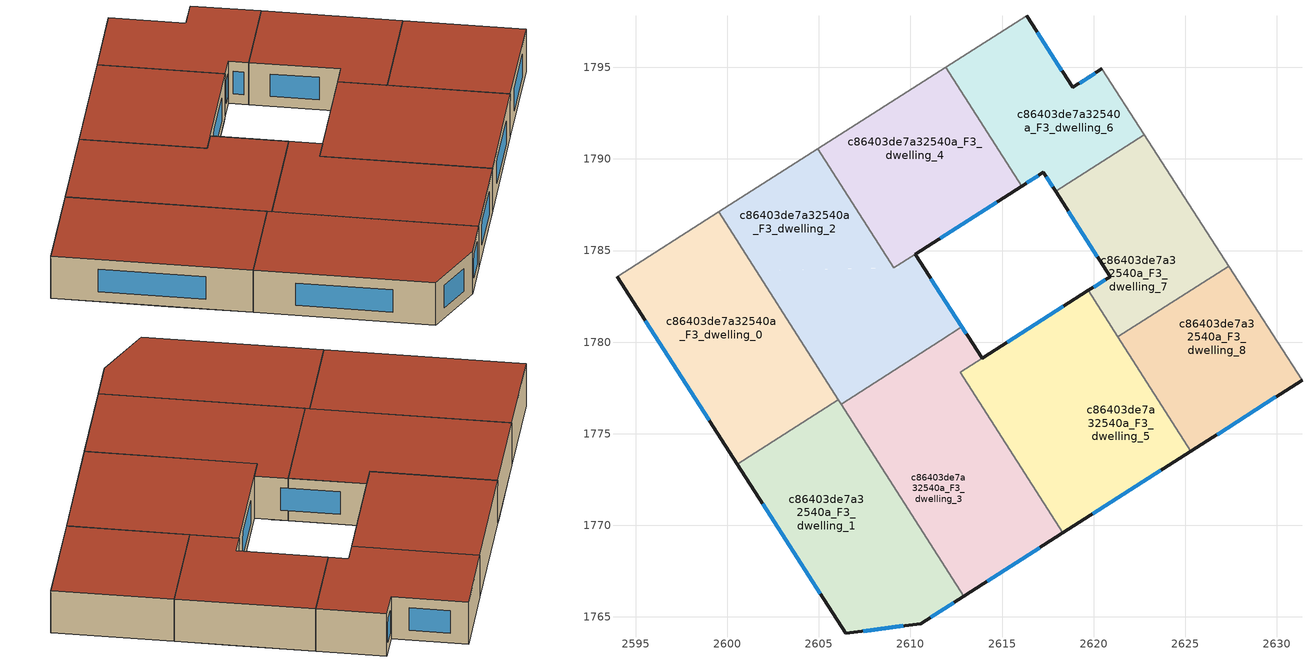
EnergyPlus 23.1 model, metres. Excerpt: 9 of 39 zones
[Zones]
c86403de7a32540a_F3_dwelling_0
 floor to c86403de7a32540a_F2_dwelling_2 (EU_floor_Construction): 2601.57,1783.91 2604.09,1779.96 2597.79,1777.63 2593.98,1783.57 2594.28,1783.76 z9
 floor to c86403de7a32540a_F2_dwelling_3 (EU_floor_Construction): 2604.09,1779.96 2606.07,1776.86 2600.55,1773.34 2597.79,1777.63 z9
 floor to c86403de7a32540a_F2_dwelling_1 (EU_floor_Construction): 2599.53,1787.11 2601.57,1783.91 2594.28,1783.76 z9
 wall outside (EU_wall_Construction): 2593.98,1783.57 2600.55,1773.34 z9:12
 wall to c86403de7a32540a_F3_dwelling_1 (EU_wall_Construction): 2600.55,1773.34 2606.07,1776.86 z9:12
 wall adiabatic (EU_wall_Construction): 2599.53,1787.11 2593.98,1783.57 z9:12
 wall to c86403de7a32540a_F3_dwelling_2 (EU_wall_Construction): 2606.07,1776.86 2599.53,1787.11 z9:12
 window (EU_Window_Construction): 2595.52,1781.17 2599.01,1775.74 z9.7:11.3
 roof outside (EU_roof_Construction): 2606.07,1776.86 2599.53,1787.11 2593.98,1783.57 2600.55,1773.34 z12
c86403de7a32540a_F3_dwelling_1
 floor to c86403de7a32540a_F2_dwelling_4 (EU_floor_Construction): 2606.62,1776 2609.15,1772.04 2605.64,1765.41 2601.72,1771.52 z9
 floor to c86403de7a32540a_F2_dwelling_3 (EU_floor_Construction): 2606.07,1776.86 2606.62,1776 2601.72,1771.52 2600.55,1773.34 z9
 floor to c86403de7a32540a_F2_dwelling_6 (EU_floor_Construction): 2612.54,1766.72 2612.91,1766.14 2612.37,1765.8 z9
 floor to c86403de7a32540a_F2_dwelling_5 (EU_floor_Construction): 2609.15,1772.04 2612.54,1766.72 2612.37,1765.8 2610.55,1764.63 2606.48,1764.1 2605.64,1765.41 z9
 wall outside (EU_wall_Construction): 2600.55,1773.34 2606.48,1764.1 2610.55,1764.63 2612.91,1766.14 z9:12
 wall to c86403de7a32540a_F3_dwelling_3 (EU_wall_Construction): 2612.91,1766.14 2606.22,1776.62 z9:12
 wall to c86403de7a32540a_F3_dwelling_2 (EU_wall_Construction): 2606.22,1776.62 2606.07,1776.86 z9:12
 window (EU_Window_Construction): 2611.1,1764.99 2612.36,1765.78 / 2607.43,1764.23 2609.59,1764.51 / 2601.94,1771.17 2605.08,1766.27 z9.7:11.3
 roof outside (EU_roof_Construction): 2612.91,1766.14 2606.07,1776.86 2600.55,1773.34 2606.48,1764.1 2610.55,1764.63 z12
c86403de7a32540a_F3_dwelling_2
 floor to c86403de7a32540a_F2_dwelling_1 (EU_floor_Construction): 2610.25,1784.8 2610.71,1784.09 2609.09,1784.06 z9; 2605.02,1790.44 2609.09,1784.06 2601.57,1783.91 2599.53,1787.11 2604.88,1790.52 z9
 floor to c86403de7a32540a_F2_dwelling_2 (EU_floor_Construction): 2610.71,1784.09 2611.59,1782.72 2604.09,1779.96 2601.57,1783.91 z9
 floor to c86403de7a32540a_F2_dwelling_4 (EU_floor_Construction): 2612.47,1781.35 2612.8,1780.83 2611.63,1780.07 2609.8,1778.9 z9
 floor to c86403de7a32540a_F2_dwelling_3 (EU_floor_Construction): 2611.59,1782.72 2612.47,1781.35 2609.8,1778.91 2606.22,1776.62 2604.09,1779.96 z9
 wall adiabatic (EU_wall_Construction): 2604.94,1790.56 2599.53,1787.11 z9:12
 wall to c86403de7a32540a_F3_dwelling_3 (EU_wall_Construction): 2606.22,1776.62 2611.63,1780.07 2612.8,1780.83 2610.25,1784.8 2609.09,1784.06 z9:12
 wall to c86403de7a32540a_F3_dwelling_4 (EU_wall_Construction): 2609.09,1784.06 2604.94,1790.56 z9:12
 roof outside (EU_roof_Construction): 2611.63,1780.07 2612.8,1780.83 2610.25,1784.8 2609.09,1784.06 2604.94,1790.56 2599.53,1787.11 2606.22,1776.62 z12
c86403de7a32540a_F3_dwelling_3
 floor to c86403de7a32540a_F2_dwelling_3 (EU_floor_Construction): 2609.8,1778.91 2606.62,1776 2606.22,1776.62 z9
 floor to c86403de7a32540a_F2_dwelling_5 (EU_floor_Construction): 2613.34,1779.96 2613.9,1779.11 2612.72,1778.36 2614.17,1776.09 2612.54,1766.72 2609.15,1772.04 z9
 floor adiabatic (EU_floor_Construction): 2614.17,1776.09 2618.32,1769.59 2612.91,1766.14 2612.54,1766.72 z9
 floor to c86403de7a32540a_F2_dwelling_4 (EU_floor_Construction): 2612.8,1780.83 2613.35,1779.97 2613.34,1779.96 2609.15,1772.04 2606.62,1776 2609.8,1778.9 2611.63,1780.07 z9
 wall outside (EU_wall_Construction): 2613.91,1779.12 2610.26,1784.8 / 2612.91,1766.14 2618.32,1769.59 z9:12
 wall to c86403de7a32540a_F3_dwelling_5 (EU_wall_Construction): 2618.32,1769.59 2612.72,1778.36 2613.91,1779.12 z9:12
 wall to c86403de7a32540a_F3_dwelling_4 (EU_wall_Construction): 2610.26,1784.8 2609.09,1784.06 z9:12
 window (EU_Window_Construction): 2613.05,1780.45 2611.12,1783.47 / 2614.18,1766.95 2617.05,1768.78 z9.7:11.3
 roof outside (EU_roof_Construction): 2618.32,1769.59 2612.72,1778.36 2613.91,1779.12 2610.25,1784.8 2612.8,1780.83 2606.22,1776.62 2612.91,1766.14 z12
c86403de7a32540a_F3_dwelling_4
 floor to c86403de7a32540a_F2_dwelling_0 (EU_floor_Construction): 2611.93,1795.02 2615.58,1789.3 2615.58,1788.2 2612.32,1786.12 2605.02,1790.44 2604.94,1790.56 z9
 floor to c86403de7a32540a_F2_dwelling_9 (EU_floor_Construction): 2615.58,1789.3 2616.08,1788.52 2615.58,1788.2 z9
 floor adiabatic (EU_floor_Construction): 2612.32,1786.12 2609.09,1784.06 2605.02,1790.44 z9
 wall outside (EU_wall_Construction): 2610.26,1784.8 2616.08,1788.52 z9:12
 wall adiabatic (EU_wall_Construction): 2611.93,1795.02 2604.94,1790.56 z9:12
 wall to c86403de7a32540a_F3_dwelling_6 (EU_wall_Construction): 2616.08,1788.52 2611.93,1795.02 z9:12
 window (EU_Window_Construction): 2611.62,1785.68 2614.71,1787.65 z9.7:11.3
 roof outside (EU_roof_Construction): 2616.08,1788.52 2611.93,1795.02 2604.94,1790.56 2609.09,1784.06 z12
c86403de7a32540a_F3_dwelling_5
 floor to c86403de7a32540a_F2_dwelling_7 (EU_floor_Construction): 2620.76,1781.19 2625.31,1774.05 2620.69,1771.1 2616.83,1780.98 2618.87,1782.28 z9
 floor to c86403de7a32540a_F2_dwelling_6 (EU_floor_Construction): 2616.83,1780.98 2620.69,1771.1 2618.32,1769.59 2614.17,1776.1 2614.53,1778.15 2613.91,1779.12 z9
 floor to c86403de7a32540a_F2_dwelling_8 (EU_floor_Construction): 2619.72,1782.82 2620.76,1781.19 2618.87,1782.28 z9
 floor to c86403de7a32540a_F2_dwelling_5 (EU_floor_Construction): 2614.19,1778.66 2614.53,1778.15 2614.17,1776.1 2612.72,1778.36 2613.9,1779.11 z9
 wall outside (EU_wall_Construction): 2618.32,1769.59 2625.31,1774.05 / 2619.72,1782.82 2613.91,1779.12 z9:12
 wall to c86403de7a32540a_F3_dwelling_8 (EU_wall_Construction): 2625.31,1774.05 2621.33,1780.3 z9:12
 wall to c86403de7a32540a_F3_dwelling_7 (EU_wall_Construction): 2621.32,1780.3 2619.72,1782.82 z9:12
 window (EU_Window_Construction): 2619.96,1770.64 2623.67,1773 / 2618.35,1781.95 2615.27,1779.99 z9.7:11.3
 roof outside (EU_roof_Construction): 2625.31,1774.05 2619.72,1782.82 2612.72,1778.36 2618.32,1769.59 z12
c86403de7a32540a_F3_dwelling_6
 floor to c86403de7a32540a_F2_dwelling_9 (EU_floor_Construction): 2620.45,1794.92 2622.77,1791.32 2617.92,1788.23 2617.26,1789.26 2616.08,1788.52 2615.58,1789.3 2615.58,1797.35 2616.34,1797.83 2618.85,1793.91 z9
 floor to c86403de7a32540a_F2_dwelling_0 (EU_floor_Construction): 2615.58,1797.35 2615.58,1789.3 2611.93,1795.02 z9
 wall outside (EU_wall_Construction): 2616.08,1788.52 2617.26,1789.26 2617.92,1788.23 / 2620.45,1794.92 2618.85,1793.91 2616.34,1797.83 z9:12
 wall adiabatic (EU_wall_Construction): 2616.34,1797.83 2611.93,1795.02 / 2622.77,1791.32 2620.45,1794.92 z9:12
 wall to c86403de7a32540a_F3_dwelling_7 (EU_wall_Construction): 2617.92,1788.23 2622.77,1791.32 z9:12
 window (EU_Window_Construction): 2616.36,1788.69 2616.98,1789.09 / 2618.26,1794.83 2616.93,1796.91 / 2620.08,1794.69 2619.23,1794.15 / 2617.41,1789.02 2617.76,1788.47 z9.7:11.3
 roof outside (EU_roof_Construction): 2622.77,1791.32 2620.45,1794.92 2618.85,1793.91 2616.34,1797.83 2611.93,1795.02 2616.08,1788.52 2617.26,1789.26 2617.92,1788.23 z12
c86403de7a32540a_F3_dwelling_7
 floor to c86403de7a32540a_F2_dwelling_8 (EU_floor_Construction): 2625.61,1786.9 2627.37,1784.16 2621.78,1780.59 2620.76,1781.19 2619.72,1782.82 2620.91,1783.58 2619.78,1785.33 z9
 floor to c86403de7a32540a_F2_dwelling_9 (EU_floor_Construction): 2622.77,1791.32 2625.61,1786.9 2619.78,1785.33 2617.92,1788.23 z9
 floor to c86403de7a32540a_F2_dwelling_7 (EU_floor_Construction): 2621.78,1780.59 2621.33,1780.3 2620.76,1781.19 z9
 wall outside (EU_wall_Construction): 2617.92,1788.23 2620.91,1783.58 2619.72,1782.82 z9:12
 wall adiabatic (EU_wall_Construction): 2627.37,1784.16 2622.77,1791.32 z9:12
 wall to c86403de7a32540a_F3_dwelling_8 (EU_wall_Construction): 2621.33,1780.3 2627.37,1784.16 z9:12
 window (EU_Window_Construction): 2620.63,1783.4 2619.99,1783 / 2618.62,1787.14 2620.2,1784.67 z9.7:11.3
 roof outside (EU_roof_Construction): 2627.37,1784.16 2622.77,1791.32 2617.92,1788.23 2620.91,1783.58 2619.72,1782.82 2621.33,1780.3 z12
c86403de7a32540a_F3_dwelling_8
 floor to c86403de7a32540a_F2_dwelling_7 (EU_floor_Construction): 2629,1776.4 2625.31,1774.05 2621.33,1780.3 2621.78,1780.59 z9
 floor to c86403de7a32540a_F2_dwelling_8 (EU_floor_Construction): 2627.37,1784.16 2631.38,1777.92 2629,1776.4 2621.78,1780.59 z9
 wall outside (EU_wall_Construction): 2625.31,1774.05 2631.38,1777.92 z9:12
 wall adiabatic (EU_wall_Construction): 2631.38,1777.92 2627.37,1784.16 z9:12
 window (EU_Window_Construction): 2626.74,1774.96 2629.95,1777.01 z9.7:11.3
 roof outside (EU_roof_Construction): 2631.38,1777.92 2627.37,1784.16 2621.33,1780.3 2625.31,1774.05 z12
[Building]
EU S2 Campaign: North Axis=0; Terrain=City; Solar Distribution=FullExterior
[Site:Location]
Budapest.Ferenc.Liszt.Intl.AP: Latitude=47.437; Longitude=19.256; Time Zone=1; Elevation=185
[SizingPeriod:WeatherFileDays]
AnnualSizingPeriod: Begin Month=1; Begin Day of Month=1; End Month=12; End Day of Month=31; Day of Week for Start Day=Monday; Use Weather File Daylight Saving Period=No; Use Weather File Rain and Snow Indicators=No
[MATERIAL]
EU_InternalMass_Material: Roughness=MediumRough; Thickness=0.1; Conductivity=1; Density=1800; Specific Heat=900; Thermal Absorptance=0.9; Solar Absorptance=0.7; Visible Absorptance=0.7
[MATERIAL:NOMASS] Roughness=MediumRough; Thermal Absorptance=0.9; Solar Absorptance=0.7; Visible Absorptance=0.7
Name | Thermal Resistance
EU_wall_NoMass | 0.832559
EU_roof_NoMass | 1.39638
EU_floor_NoMass | 0.872794
[WINDOWMATERIAL:SIMPLEGLAZINGSYSTEM]
EU_Window_SimpleGlazing: UFactor=2.79869; Solar Heat Gain Coefficient=0.75; Visible Transmittance=0.75
[CONSTRUCTION]
EU_wall_Construction: EU_wall_NoMass
EU_roof_Construction: EU_roof_NoMass
EU_floor_Construction: EU_floor_NoMass
EU_Window_Construction: EU_Window_SimpleGlazing
EU_InternalMass_Construction: EU_InternalMass_Material
[ZONE] Type=1; Multiplier=1; Ceiling Height=autocalculate; Floor Area=autocalculate; Part of Total Floor Area=Yes
Name | Volume
c86403de7a32540a_F3_dwelling_0 | 239.491
c86403de7a32540a_F3_dwelling_1 | 239.488
c86403de7a32540a_F3_dwelling_2 | 259.097
c86403de7a32540a_F3_dwelling_3 | 248.071
c86403de7a32540a_F3_dwelling_4 | 191.826
c86403de7a32540a_F3_dwelling_5 | 258.863
c86403de7a32540a_F3_dwelling_6 | 159.673
c86403de7a32540a_F3_dwelling_7 | 159.675
c86403de7a32540a_F3_dwelling_8 | 159.677
[INTERNALMASS] Construction=EU_InternalMass_Construction
Name | Zone or ZoneList | Surface Area
c86403de7a32540a_F3_dwelling_0_EU_InternalMass | c86403de7a32540a_F3_dwelling_0 | 79.83
c86403de7a32540a_F3_dwelling_1_EU_InternalMass | c86403de7a32540a_F3_dwelling_1 | 79.8292
c86403de7a32540a_F3_dwelling_2_EU_InternalMass | c86403de7a32540a_F3_dwelling_2 | 86.3619
c86403de7a32540a_F3_dwelling_3_EU_InternalMass | c86403de7a32540a_F3_dwelling_3 | 82.7101
c86403de7a32540a_F3_dwelling_4_EU_InternalMass | c86403de7a32540a_F3_dwelling_4 | 63.9564
c86403de7a32540a_F3_dwelling_5_EU_InternalMass | c86403de7a32540a_F3_dwelling_5 | 86.286
c86403de7a32540a_F3_dwelling_6_EU_InternalMass | c86403de7a32540a_F3_dwelling_6 | 53.2243
c86403de7a32540a_F3_dwelling_7_EU_InternalMass | c86403de7a32540a_F3_dwelling_7 | 53.2252
c86403de7a32540a_F3_dwelling_8_EU_InternalMass | c86403de7a32540a_F3_dwelling_8 | 53.2256
[OTHEREQUIPMENT] Fuel Type=Electricity; Design Level Calculation Method=Watts/Area; Power per Zone Floor Area=1; Fraction Latent=0; Fraction Radiant=0; Fraction Lost=0; Carbon Dioxide Generation Rate=0; EndUse Subcategory=EU_Step8_InternalGains
Name | Zone or ZoneList or Space or SpaceList | Schedule
EU_Step8_InternalGain_c86403de7a32540a_F3_dwelling_0_f000 | c86403de7a32540a_F3_dwelling_0 | EU_Step8_GainSchedule_c86403de7a32540a_F3_dwelling_0_f000
EU_Step8_InternalGain_c86403de7a32540a_F3_dwelling_1_f000 | c86403de7a32540a_F3_dwelling_1 | EU_Step8_GainSchedule_c86403de7a32540a_F3_dwelling_1_f000
EU_Step8_InternalGain_c86403de7a32540a_F3_dwelling_2_f000 | c86403de7a32540a_F3_dwelling_2 | EU_Step8_GainSchedule_c86403de7a32540a_F3_dwelling_2_f000
EU_Step8_InternalGain_c86403de7a32540a_F3_dwelling_3_f000 | c86403de7a32540a_F3_dwelling_3 | EU_Step8_GainSchedule_c86403de7a32540a_F3_dwelling_3_f000
EU_Step8_InternalGain_c86403de7a32540a_F3_dwelling_4_f000 | c86403de7a32540a_F3_dwelling_4 | EU_Step8_GainSchedule_c86403de7a32540a_F3_dwelling_4_f000
EU_Step8_InternalGain_c86403de7a32540a_F3_dwelling_5_f000 | c86403de7a32540a_F3_dwelling_5 | EU_Step8_GainSchedule_c86403de7a32540a_F3_dwelling_5_f000
EU_Step8_InternalGain_c86403de7a32540a_F3_dwelling_6_f000 | c86403de7a32540a_F3_dwelling_6 | EU_Step8_GainSchedule_c86403de7a32540a_F3_dwelling_6_f000
EU_Step8_InternalGain_c86403de7a32540a_F3_dwelling_7_f000 | c86403de7a32540a_F3_dwelling_7 | EU_Step8_GainSchedule_c86403de7a32540a_F3_dwelling_7_f000
EU_Step8_InternalGain_c86403de7a32540a_F3_dwelling_8_f000 | c86403de7a32540a_F3_dwelling_8 | EU_Step8_GainSchedule_c86403de7a32540a_F3_dwelling_8_f000
[ZONEVENTILATION:DESIGNFLOWRATE] Schedule=EU_AlwaysOn; Design Flow Rate Calculation Method=AirChanges/Hour; Air Changes per Hour=0.475469; Ventilation Type=Natural; Fan Pressure Rise=0; Fan Total Efficiency=1; Constant Term Coefficient=1; Temperature Term Coefficient=0; Velocity Term Coefficient=0; Velocity Squared Term Coefficient=0; Minimum Indoor Temperature=-100; Maximum Indoor Temperature=100; Delta Temperature=-100; Minimum Outdoor Temperature=-100; Maximum Outdoor Temperature=100; Maximum Wind Speed=40
Name | Zone or ZoneList or Space or SpaceList
EU_ConstantAir_c86403de7a32540a_F3_dwelling_0 | c86403de7a32540a_F3_dwelling_0
EU_ConstantAir_c86403de7a32540a_F3_dwelling_1 | c86403de7a32540a_F3_dwelling_1
EU_ConstantAir_c86403de7a32540a_F3_dwelling_2 | c86403de7a32540a_F3_dwelling_2
EU_ConstantAir_c86403de7a32540a_F3_dwelling_3 | c86403de7a32540a_F3_dwelling_3
EU_ConstantAir_c86403de7a32540a_F3_dwelling_4 | c86403de7a32540a_F3_dwelling_4
EU_ConstantAir_c86403de7a32540a_F3_dwelling_5 | c86403de7a32540a_F3_dwelling_5
EU_ConstantAir_c86403de7a32540a_F3_dwelling_6 | c86403de7a32540a_F3_dwelling_6
EU_ConstantAir_c86403de7a32540a_F3_dwelling_7 | c86403de7a32540a_F3_dwelling_7
EU_ConstantAir_c86403de7a32540a_F3_dwelling_8 | c86403de7a32540a_F3_dwelling_8
[HVACTEMPLATE:THERMOSTAT] Constant Heating Setpoint=20; Constant Cooling Setpoint=50
EU_HeatOnly_c86403de7a32540a_F0_dwelling_0; EU_HeatOnly_c86403de7a32540a_F0_dwelling_1; EU_HeatOnly_c86403de7a32540a_F0_dwelling_2; EU_HeatOnly_c86403de7a32540a_F0_dwelling_3; EU_HeatOnly_c86403de7a32540a_F0_dwelling_4; EU_HeatOnly_c86403de7a32540a_F0_dwelling_5; EU_HeatOnly_c86403de7a32540a_F0_dwelling_6; EU_HeatOnly_c86403de7a32540a_F0_dwelling_7; EU_HeatOnly_c86403de7a32540a_F0_dwelling_8; EU_HeatOnly_c86403de7a32540a_F0_dwelling_9; EU_HeatOnly_c86403de7a32540a_F1_dwelling_0; EU_HeatOnly_c86403de7a32540a_F1_dwelling_1; EU_HeatOnly_c86403de7a32540a_F1_dwelling_2; EU_HeatOnly_c86403de7a32540a_F1_dwelling_3; EU_HeatOnly_c86403de7a32540a_F1_dwelling_4; EU_HeatOnly_c86403de7a32540a_F1_dwelling_5; EU_HeatOnly_c86403de7a32540a_F1_dwelling_6; EU_HeatOnly_c86403de7a32540a_F1_dwelling_7; EU_HeatOnly_c86403de7a32540a_F1_dwelling_8; EU_HeatOnly_c86403de7a32540a_F1_dwelling_9; EU_HeatOnly_c86403de7a32540a_F2_dwelling_0; EU_HeatOnly_c86403de7a32540a_F2_dwelling_1; EU_HeatOnly_c86403de7a32540a_F2_dwelling_2; EU_HeatOnly_c86403de7a32540a_F2_dwelling_3; EU_HeatOnly_c86403de7a32540a_F2_dwelling_4; EU_HeatOnly_c86403de7a32540a_F2_dwelling_5; EU_HeatOnly_c86403de7a32540a_F2_dwelling_6; EU_HeatOnly_c86403de7a32540a_F2_dwelling_7; EU_HeatOnly_c86403de7a32540a_F2_dwelling_8; EU_HeatOnly_c86403de7a32540a_F2_dwelling_9; EU_HeatOnly_c86403de7a32540a_F3_dwelling_0; EU_HeatOnly_c86403de7a32540a_F3_dwelling_1; EU_HeatOnly_c86403de7a32540a_F3_dwelling_2; EU_HeatOnly_c86403de7a32540a_F3_dwelling_3; EU_HeatOnly_c86403de7a32540a_F3_dwelling_4; EU_HeatOnly_c86403de7a32540a_F3_dwelling_5; EU_HeatOnly_c86403de7a32540a_F3_dwelling_6; EU_HeatOnly_c86403de7a32540a_F3_dwelling_7; EU_HeatOnly_c86403de7a32540a_F3_dwelling_8
[HVACTEMPLATE:ZONE:IDEALLOADSAIRSYSTEM] System Availability Schedule=EU_AlwaysOn; Maximum Heating Supply Air Temperature=50; Minimum Cooling Supply Air Temperature=13; Maximum Heating Supply Air Humidity Ratio=0.0156; Minimum Cooling Supply Air Humidity Ratio=0.0077; Heating Limit=NoLimit; Cooling Limit=NoLimit; Heating Availability Schedule=EU_AlwaysOn; Cooling Availability Schedule=EU_CoolingOff; Dehumidification Control Type=ConstantSensibleHeatRatio; Cooling Sensible Heat Ratio=0.7; Dehumidification Setpoint=60; Humidification Control Type=None; Humidification Setpoint=30; Outdoor Air Method=None; Outdoor Air Flow Rate per Person=0.00944; Outdoor Air Flow Rate per Zone Floor Area=0; Outdoor Air Flow Rate per Zone=0; Demand Controlled Ventilation Type=None; Outdoor Air Economizer Type=NoEconomizer; Heat Recovery Type=None; Sensible Heat Recovery Effectiveness=0.7; Latent Heat Recovery Effectiveness=0.65
Name | Template Thermostat
c86403de7a32540a_F3_dwelling_0 | EU_HeatOnly_c86403de7a32540a_F3_dwelling_0
c86403de7a32540a_F3_dwelling_1 | EU_HeatOnly_c86403de7a32540a_F3_dwelling_1
c86403de7a32540a_F3_dwelling_2 | EU_HeatOnly_c86403de7a32540a_F3_dwelling_2
c86403de7a32540a_F3_dwelling_3 | EU_HeatOnly_c86403de7a32540a_F3_dwelling_3
c86403de7a32540a_F3_dwelling_4 | EU_HeatOnly_c86403de7a32540a_F3_dwelling_4
c86403de7a32540a_F3_dwelling_5 | EU_HeatOnly_c86403de7a32540a_F3_dwelling_5
c86403de7a32540a_F3_dwelling_6 | EU_HeatOnly_c86403de7a32540a_F3_dwelling_6
c86403de7a32540a_F3_dwelling_7 | EU_HeatOnly_c86403de7a32540a_F3_dwelling_7
c86403de7a32540a_F3_dwelling_8 | EU_HeatOnly_c86403de7a32540a_F3_dwelling_8
[SIZING:ZONE] Zone Cooling Design Supply Air Temperature Input Method=SupplyAirTemperature; Zone Cooling Design Supply Air Temperature=13; Zone Heating Design Supply Air Temperature Input Method=SupplyAirTemperature; Zone Heating Design Supply Air Temperature=50; Zone Cooling Design Supply Air Humidity Ratio=0.008; Zone Heating Design Supply Air Humidity Ratio=0.008; Cooling Design Air Flow Method=DesignDay; Cooling Design Air Flow Rate=0; Cooling Minimum Air Flow per Zone Floor Area=0.000762; Cooling Minimum Air Flow=0; Cooling Minimum Air Flow Fraction=0.2; Heating Design Air Flow Method=DesignDay; Heating Design Air Flow Rate=0; Heating Maximum Air Flow per Zone Floor Area=0.002032; Heating Maximum Air Flow=0.141576; Heating Maximum Air Flow Fraction=0.3; Account for Dedicated Outdoor Air System=No; Dedicated Outdoor Air System Control Strategy=NeutralSupplyAir; Dedicated Outdoor Air Low Setpoint Temperature for Design=autosize; Dedicated Outdoor Air High Setpoint Temperature for Design=autosize; Zone Load Sizing Method=Sensible Load Only No Latent Load; Zone Latent Cooling Design Supply Air Humidity Ratio Input Method=HumidityRatioDifference; Zone Cooling Design Supply Air Humidity Ratio Difference=0.005; Zone Latent Heating Design Supply Air Humidity Ratio Input Method=HumidityRatioDifference; Zone Humidification Design Supply Air Humidity Ratio Difference=0.005
c86403de7a32540a_F3_dwelling_0; c86403de7a32540a_F3_dwelling_1; c86403de7a32540a_F3_dwelling_2; c86403de7a32540a_F3_dwelling_3; c86403de7a32540a_F3_dwelling_4; c86403de7a32540a_F3_dwelling_5; c86403de7a32540a_F3_dwelling_6; c86403de7a32540a_F3_dwelling_7; c86403de7a32540a_F3_dwelling_8
[SCHEDULE:CONSTANT]
Name | Hourly Value
EU_AlwaysOn | 1
EU_CoolingOff | 0
[SCHEDULE:FILE] Column Number=1; Rows to Skip at Top=0; Number of Hours of Data=8760; Column Separator=Comma; Interpolate to Timestep=No; Minutes per Item=60; Adjust Schedule for Daylight Savings=Yes
Name | File
EU_Step8_GainSchedule_c86403de7a32540a_F3_dwelling_0_f000 | ../../schedules/c86403de7a32540a/c86403de7a32540a_F3_dwelling_0_f000_gain.csv
EU_Step8_GainSchedule_c86403de7a32540a_F3_dwelling_1_f000 | ../../schedules/c86403de7a32540a/c86403de7a32540a_F3_dwelling_1_f000_gain.csv
EU_Step8_GainSchedule_c86403de7a32540a_F3_dwelling_2_f000 | ../../schedules/c86403de7a32540a/c86403de7a32540a_F3_dwelling_2_f000_gain.csv
EU_Step8_GainSchedule_c86403de7a32540a_F3_dwelling_3_f000 | ../../schedules/c86403de7a32540a/c86403de7a32540a_F3_dwelling_3_f000_gain.csv
EU_Step8_GainSchedule_c86403de7a32540a_F3_dwelling_4_f000 | ../../schedules/c86403de7a32540a/c86403de7a32540a_F3_dwelling_4_f000_gain.csv
EU_Step8_GainSchedule_c86403de7a32540a_F3_dwelling_5_f000 | ../../schedules/c86403de7a32540a/c86403de7a32540a_F3_dwelling_5_f000_gain.csv
EU_Step8_GainSchedule_c86403de7a32540a_F3_dwelling_6_f000 | ../../schedules/c86403de7a32540a/c86403de7a32540a_F3_dwelling_6_f000_gain.csv
EU_Step8_GainSchedule_c86403de7a32540a_F3_dwelling_7_f000 | ../../schedules/c86403de7a32540a/c86403de7a32540a_F3_dwelling_7_f000_gain.csv
EU_Step8_GainSchedule_c86403de7a32540a_F3_dwelling_8_f000 | ../../schedules/c86403de7a32540a/c86403de7a32540a_F3_dwelling_8_f000_gain.csv
